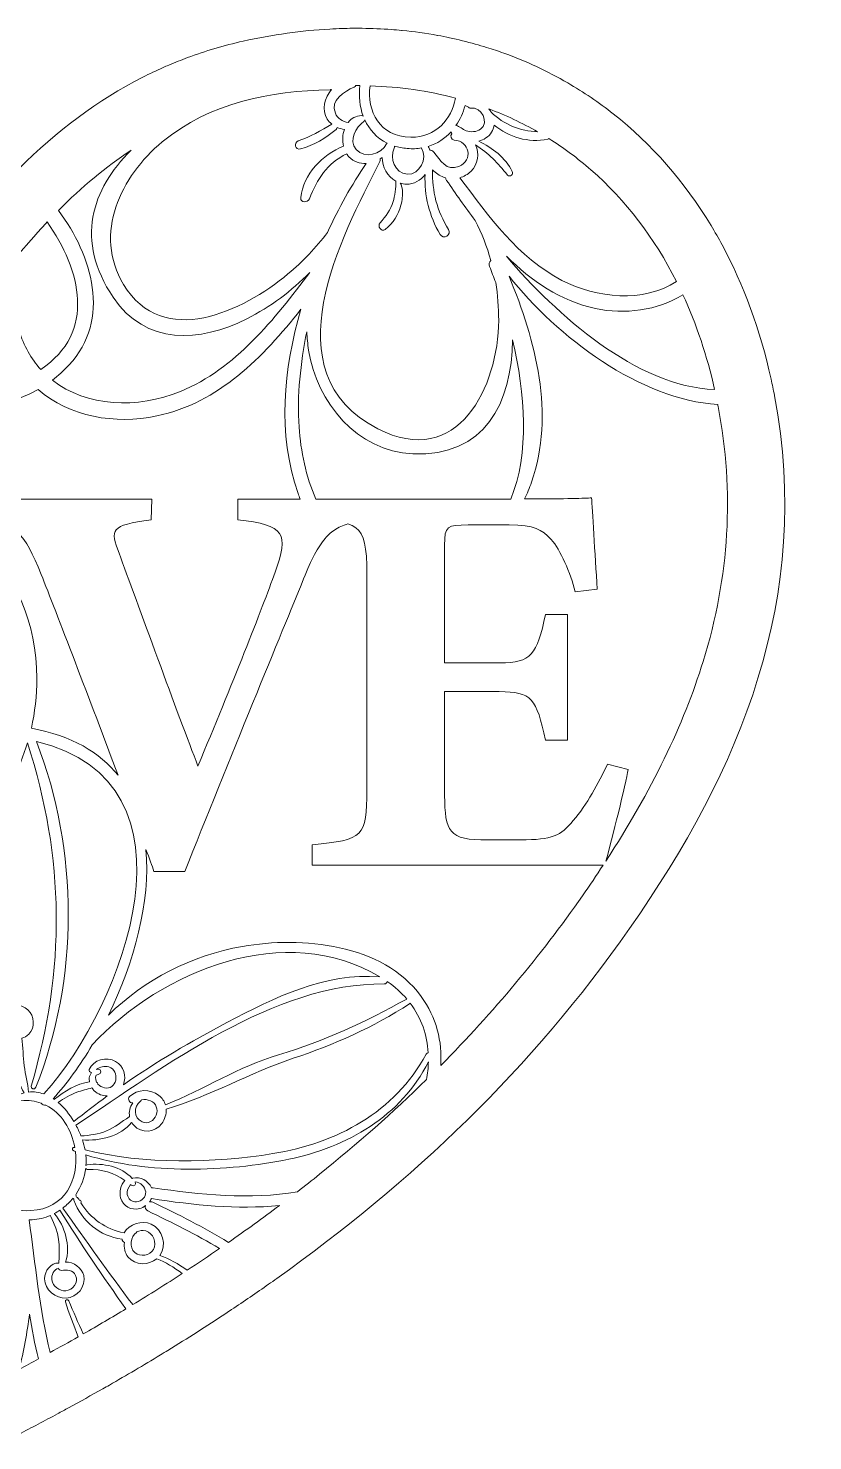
# Model space of a CAD drawing. Extents: x -491 to 5386, y -726 to 879.
# Drawn here: x 1865 to 2304, y -726 to 65 of the extents above; entities that cross this region are included whole.
import ezdxf

# ---------------------------------------------------------------- set-up
doc = ezdxf.new("R2010")
doc.units = 0
doc.header["$MEASUREMENT"] = 0
doc.layers.add('Layer 1', color=7, linetype='Continuous', lineweight=0)

# ---------------------------------------------------------------- blocks, each defined once
blk = doc.blocks.new('Block_0')
at = {"layer": 'Layer 1'}
for points, knots in [([(2282.87, -141.17), (2282.85, -141.08), (2282.83, -140.99), (2282.82, -140.9), (2282.23, -137.82), (2281.6, -134.79), (2280.94, -131.77), (2274.87, -104.17), (2265.58, -78.99), (2253.49, -56.57), (2251.52, -52.9), (2249.47, -49.29), (2247.35, -45.77), (2232.44, -21.07), (2213.95, -0.05), (2192.53, 16.81), (2184.44, 23.19), (2175.92, 28.96), (2167.03, 34.13), (2155.67, 40.72), (2143.69, 46.31), (2131.15, 50.82), (2129.61, 51.38), (2128.05, 51.93), (2126.49, 52.45), (2124.87, 52.99), (2123.25, 53.52), (2121.62, 54.02), (2119.51, 54.68), (2117.38, 55.3), (2115.24, 55.9), (2110.51, 57.22), (2105.72, 58.4), (2100.86, 59.43), (2098.67, 59.89), (2096.47, 60.32), (2094.26, 60.73), (2094.18, 60.74), (2094.1, 60.76), (2094.01, 60.77), (2087.57, 61.94), (2081.01, 62.86), (2074.35, 63.51), (2074.23, 63.52), (2074.1, 63.54), (2073.97, 63.55), (2072.05, 63.73), (2070.12, 63.9), (2068.19, 64.04), (2062.82, 64.44), (2057.38, 64.67), (2051.88, 64.73), (2050.93, 64.74), (2049.98, 64.76), (2049.02, 64.76), (2048.13, 64.76), (2047.23, 64.75), (2046.33, 64.74), (2044.46, 64.72), (2042.57, 64.68), (2040.68, 64.62), (2038.38, 64.55), (2036.07, 64.45), (2033.75, 64.33), (2017.99, 63.44), (2001.81, 61.2), (1985.27, 57.52), (1974.49, 55.13), (1964.08, 52.03), (1954.02, 48.29), (1950.47, 46.98), (1946.97, 45.58), (1943.51, 44.1), (1942.46, 43.65), (1941.41, 43.21), (1940.37, 42.75), (1936.55, 41.05), (1932.79, 39.25), (1929.07, 37.36), (1903.72, 24.48), (1880.71, 7.19), (1859.68, -13.85), (1857.64, -15.89), (1855.62, -17.97), (1853.61, -20.08), (1850.77, -23.07), (1847.97, -26.11), (1845.2, -29.24), (1839.06, -23.49), (1833.58, -18.26), (1828.41, -13.36), (1821.93, -7.22), (1815.95, -1.6), (1809.8, 3.82), (1802.66, 10.13), (1795.04, 15.98), (1787.04, 21.36), (1785.5, 22.4), (1783.95, 23.42), (1782.38, 24.43), (1778.7, 26.78), (1774.94, 29.03), (1771.11, 31.19), (1771.04, 31.23), (1770.98, 31.26), (1770.92, 31.3), (1767.59, 33.17), (1764.21, 34.97), (1760.77, 36.69), (1746.78, 43.72), (1731.99, 49.5), (1716.69, 53.92), (1714.85, 54.45), (1713.01, 54.96), (1711.16, 55.45), (1708.02, 56.29), (1704.87, 57.06), (1701.69, 57.78), (1698.41, 58.52), (1695.11, 59.21), (1691.79, 59.83), (1691.44, 59.9), (1691.09, 59.97), (1690.73, 60.03), (1689.46, 60.27), (1688.18, 60.5), (1686.89, 60.71), (1686.81, 60.73), (1686.74, 60.74), (1686.66, 60.75), (1683, 61.37), (1679.32, 61.91), (1675.63, 62.38), (1670, 63.09), (1664.34, 63.62), (1658.67, 63.98), (1657.62, 64.04), (1656.56, 64.1), (1655.51, 64.15), (1655.3, 64.16), (1655.1, 64.18), (1654.89, 64.19), (1652.88, 64.28), (1650.87, 64.36), (1648.86, 64.41), (1646.59, 64.47), (1644.31, 64.51), (1642.04, 64.51), (1638.91, 64.51), (1635.79, 64.45), (1632.67, 64.34), (1630.82, 64.27), (1628.98, 64.18), (1627.14, 64.08), (1625.69, 64), (1624.24, 63.91), (1622.79, 63.8), (1620.58, 63.64), (1618.36, 63.44), (1616.15, 63.22), (1591.44, 60.76), (1567.03, 54.73), (1544.02, 44.81), (1536.97, 41.77), (1530.05, 38.37), (1523.29, 34.6), (1514.73, 29.82), (1506.43, 24.44), (1498.45, 18.45), (1486.72, 9.63), (1475.69, -0.51), (1465.56, -12.04), (1458.63, -19.91), (1452.13, -28.44), (1446.11, -37.63), (1439, -48.47), (1432.57, -60.24), (1426.92, -72.97), (1419.32, -90.06), (1413.12, -108.87), (1408.59, -129.48), (1386.96, -227.86), (1412.01, -316.24), (1461.75, -399.45), (1525.05, -505.32), (1610.94, -585.93), (1709.49, -652), (1711.25, -653.17), (1713, -654.34), (1714.76, -655.5), (1722.59, -660.69), (1730.5, -665.78), (1738.48, -670.8), (1739.78, -671.61), (1741.07, -672.42), (1742.37, -673.23), (1753.6, -680.22), (1764.98, -687.05), (1776.48, -693.73), (1777.79, -694.49), (1779.1, -695.24), (1780.41, -696), (1790.08, -701.57), (1799.84, -707.04), (1809.69, -712.41), (1810.76, -713), (1811.83, -713.58), (1812.91, -714.16), (1819.08, -717.51), (1825.29, -720.83), (1831.52, -724.11), (1833.19, -724.99), (1835.17, -725.6), (1837.32, -725.98), (1839.15, -726.31), (1841.09, -726.47), (1843.08, -726.47), (1843.43, -726.47), (1843.78, -726.45), (1844.12, -726.44), (1849.62, -726.29), (1855.3, -725.01), (1859.44, -722.88), (1866.75, -719.1), (1874.02, -715.25), (1881.24, -711.36), (1883.3, -710.25), (1885.36, -709.14), (1887.41, -708.02), (1893.83, -704.52), (1900.23, -700.96), (1906.58, -697.36), (1907.8, -696.67), (1909.03, -695.98), (1910.25, -695.28), (1919.88, -689.77), (1929.42, -684.14), (1938.86, -678.4), (1940.27, -677.55), (1941.67, -676.7), (1943.07, -675.84), (1954.01, -669.12), (1964.81, -662.23), (1975.47, -655.17), (1976.55, -654.46), (1977.64, -653.75), (1978.72, -653.02), (1985.7, -648.36), (1992.62, -643.61), (1999.47, -638.79), (2001, -637.72), (2002.53, -636.66), (2004.05, -635.58), (2079.61, -581.78), (2146.89, -517.98), (2201.62, -439.6), (2263.84, -350.49), (2304.29, -254.19), (2282.87, -141.17)], [0, 0, 0, 0, 1, 1, 1, 2, 2, 2, 3, 3, 3, 4, 4, 4, 5, 5, 5, 6, 6, 6, 7, 7, 7, 8, 8, 8, 9, 9, 9, 10, 10, 10, 11, 11, 11, 12, 12, 12, 13, 13, 13, 14, 14, 14, 15, 15, 15, 16, 16, 16, 17, 17, 17, 18, 18, 18, 19, 19, 19, 20, 20, 20, 21, 21, 21, 22, 22, 22, 23, 23, 23, 24, 24, 24, 25, 25, 25, 26, 26, 26, 27, 27, 27, 28, 28, 28, 29, 29, 29, 30, 30, 30, 31, 31, 31, 32, 32, 32, 33, 33, 33, 34, 34, 34, 35, 35, 35, 36, 36, 36, 37, 37, 37, 38, 38, 38, 39, 39, 39, 40, 40, 40, 41, 41, 41, 42, 42, 42, 43, 43, 43, 44, 44, 44, 45, 45, 45, 46, 46, 46, 47, 47, 47, 48, 48, 48, 49, 49, 49, 50, 50, 50, 51, 51, 51, 52, 52, 52, 53, 53, 53, 54, 54, 54, 55, 55, 55, 56, 56, 56, 57, 57, 57, 58, 58, 58, 59, 59, 59, 60, 60, 60, 61, 61, 61, 62, 62, 62, 63, 63, 63, 64, 64, 64, 65, 65, 65, 66, 66, 66, 67, 67, 67, 68, 68, 68, 69, 69, 69, 70, 70, 70, 71, 71, 71, 72, 72, 72, 73, 73, 73, 74, 74, 74, 75, 75, 75, 76, 76, 76, 77, 77, 77, 78, 78, 78, 79, 79, 79, 80, 80, 80, 81, 81, 81, 82, 82, 82, 83, 83, 83, 84, 84, 84, 85, 85, 85, 86, 86, 86, 86]), ([(2049.02, 32.62), (2049.53, 32.62), (2050.03, 32.61), (2050.54, 32.6), (2049.93, 26.76), (2050.49, 20.83), (2052.45, 15.53), (2052.2, 15.68), (2051.94, 15.81), (2051.64, 15.81), (2048.37, 15.79), (2045.83, 14.29), (2044.03, 12.03), (2041.01, 12.4), (2038.04, 14.28), (2036.86, 17.12), (2033.77, 24.58), (2041.98, 29.23), (2047.36, 31.8), (2047.79, 32), (2048.08, 32.29), (2048.26, 32.61), (2048.51, 32.61), (2048.77, 32.62), (2049.02, 32.62)], [0, 0, 0, 0, 1, 1, 1, 2, 2, 2, 3, 3, 3, 4, 4, 4, 5, 5, 5, 6, 6, 6, 7, 7, 7, 8, 8, 8, 8]), ([(2104.17, 25.59), (2101.9, 13.91), (2093.23, 3.48), (2079.14, 3.71), (2061.37, 3.99), (2054.55, 18.41), (2056.29, 32.49), (2072.9, 31.97), (2088.92, 29.65), (2104.17, 25.59)], [0, 0, 0, 0, 1, 1, 1, 2, 2, 2, 3, 3, 3, 3]), ([(2032.32, 13.89), (2033, 12.8), (2033.9, 11.9), (2034.87, 11.1), (2028.93, 7.22), (2022.72, 4.17), (2016.09, 1.65), (2013.33, 0.6), (2014.39, -3.73), (2017.33, -2.86), (2024.74, -0.68), (2031.43, 3.12), (2037.33, 8.1), (2037.72, 8.43), (2037.88, 8.83), (2037.91, 9.25), (2039.19, 8.69), (2040.52, 8.25), (2041.89, 8.1), (2040.84, 5.13), (2040.74, 1.77), (2041.43, -1.29), (2029.69, -6.03), (2018.7, -17.01), (2017.46, -30.09), (2017.17, -33.11), (2021.39, -33.13), (2022.34, -30.75), (2026.77, -19.63), (2032.14, -11), (2043.22, -5.55), (2043.61, -6.16), (2043.94, -6.84), (2044.45, -7.36), (2047.12, -10.04), (2050.65, -11.14), (2054.15, -11), (2046.11, -23.02), (2038.48, -36.01), (2032.52, -49.64), (2025.99, -58.08), (2018.66, -65.92), (2010.32, -72.88), (1985.3, -93.77), (1940.16, -115.32), (1918.2, -78.78), (1901.14, -50.39), (1916.66, -18.06), (1939.9, 1.1), (1966.79, 23.28), (2000.05, 29.5), (2034.05, 30.35), (2034.3, 30.35), (2034.48, 30.44), (2034.7, 30.48), (2030.76, 25.81), (2029.1, 19.08), (2032.32, 13.89)], [0, 0, 0, 0, 1, 1, 1, 2, 2, 2, 3, 3, 3, 4, 4, 4, 5, 5, 5, 6, 6, 6, 7, 7, 7, 8, 8, 8, 9, 9, 9, 10, 10, 10, 11, 11, 11, 12, 12, 12, 13, 13, 13, 14, 14, 14, 15, 15, 15, 16, 16, 16, 17, 17, 17, 18, 18, 18, 19, 19, 19, 19]), ([(2110.19, 7.38), (2107.98, 8.15), (2106.56, 9.93), (2104.43, 10.25), (2106.73, 13.65), (2108.46, 17.49), (2109.54, 21.54), (2110.01, 21.21), (2110.58, 21.03), (2111.13, 20.83), (2111.39, 20.32), (2111.98, 19.92), (2112.65, 20.02), (2118.72, 20.93), (2123.38, 11.93), (2118.09, 8.16), (2115.86, 6.57), (2112.71, 6.49), (2110.19, 7.38)], [0, 0, 0, 0, 1, 1, 1, 2, 2, 2, 3, 3, 3, 4, 4, 4, 5, 5, 5, 6, 6, 6, 6]), ([(2150.18, 6.73), (2140.32, 7.25), (2131.26, 10.76), (2124.16, 17.69), (2123.8, 18.36), (2123.38, 18.99), (2122.92, 19.58), (2132.38, 16.01), (2141.48, 11.72), (2150.18, 6.73)], [0, 0, 0, 0, 1, 1, 1, 2, 2, 2, 3, 3, 3, 3]), ([(2053.36, 13.48), (2055.87, 7.97), (2059.92, 3.29), (2065.9, 0.41), (2065.73, 0.32), (2065.56, 0.23), (2065.45, 0), (2062.71, -5.88), (2053.14, -8.68), (2048.58, -3.14), (2044.02, 2.4), (2048.39, 9.06), (2052.92, 12.73), (2053.18, 12.94), (2053.28, 13.21), (2053.36, 13.48)], [0, 0, 0, 0, 1, 1, 1, 2, 2, 2, 3, 3, 3, 4, 4, 4, 5, 5, 5, 5]), ([(2227.97, -77.15), (2209.55, -89.18), (2183.14, -86.51), (2163.81, -76.47), (2139.15, -63.66), (2122.8, -40.68), (2106.57, -18.96), (2108.85, -18.32), (2110.98, -17.16), (2112.75, -15.44), (2116.97, -11.36), (2117.5, -5.3), (2115.4, -0.63), (2122.72, -5.07), (2127.81, -11.03), (2133.36, -17.45), (2134.66, -18.95), (2136.74, -17.04), (2135.96, -15.44), (2132.23, -7.83), (2124.71, -2.17), (2117.17, 1.49), (2120.08, 2.25), (2122.72, 3.85), (2124.36, 6.48), (2125.15, 7.74), (2125.58, 9.12), (2125.73, 10.54), (2134.02, 3.7), (2144.86, 0.4), (2155.81, 2.65), (2156.08, 2.7), (2156.31, 2.8), (2156.5, 2.94), (2164.76, -2.25), (2172.63, -8.08), (2180.05, -14.57), (2199.5, -31.56), (2215.61, -52.68), (2227.97, -77.15)], [0, 0, 0, 0, 1, 1, 1, 2, 2, 2, 3, 3, 3, 4, 4, 4, 5, 5, 5, 6, 6, 6, 7, 7, 7, 8, 8, 8, 9, 9, 9, 10, 10, 10, 11, 11, 11, 12, 12, 12, 13, 13, 13, 13]), ([(2092.06, -4.57), (2091.44, -3.76), (2090.6, -3.5), (2089.8, -3.54), (2089.56, -2.82), (2089.25, -2.13), (2088.88, -1.45), (2094.01, 0.11), (2098.3, 2.98), (2101.68, 6.74), (2101.79, 6.35), (2101.98, 5.98), (2102.2, 5.63), (2100.9, 4.7), (2101.64, 2.22), (2103.46, 2.12), (2112.08, 1.64), (2114.22, -9.29), (2106.09, -12.62), (2098.98, -15.54), (2095.64, -9.29), (2092.06, -4.57)], [0, 0, 0, 0, 1, 1, 1, 2, 2, 2, 3, 3, 3, 4, 4, 4, 5, 5, 5, 6, 6, 6, 7, 7, 7, 7]), ([(1912.39, -85.96), (1930.44, -112.89), (1960.91, -111.35), (1987.26, -98), (2000.59, -91.25), (2012.39, -82.39), (2022.54, -72.02), (2002.86, -98.14), (1980.98, -125.98), (1950.05, -138.71), (1925.94, -148.63), (1897.51, -147.37), (1878.35, -132.35), (1881.53, -129.92), (1884.61, -127.14), (1887.57, -123.97), (1911.52, -98.34), (1900.63, -62.43), (1881.76, -37.32), (1881.75, -37.3), (1881.73, -37.28), (1881.72, -37.26), (1894.77, -24.12), (1908.3, -12.92), (1922.39, -3.62), (1900.29, -25.37), (1891.04, -54.11), (1912.39, -85.96)], [0, 0, 0, 0, 1, 1, 1, 2, 2, 2, 3, 3, 3, 4, 4, 4, 5, 5, 5, 6, 6, 6, 7, 7, 7, 8, 8, 8, 9, 9, 9, 9]), ([(2123.27, -68.73), (2124.41, -71.56), (2125.55, -74.6), (2126.69, -77.75), (2127.82, -84.64), (2128.39, -91.69), (2128.36, -98.88), (2128.22, -135.85), (2105.63, -182.72), (2060.59, -159.59), (1999.8, -128.38), (2040.23, -51.99), (2061.64, -10.31), (2061.99, -9.63), (2062.03, -9), (2061.93, -8.42), (2062.32, -8.15), (2062.72, -7.92), (2063.08, -7.62), (2063.08, -12.88), (2066.14, -18.23), (2070.74, -20.89), (2071.08, -24.5), (2070.08, -29.4), (2069.23, -32.29), (2067.87, -36.93), (2065.11, -40.64), (2061.91, -44.19), (2060.23, -46.06), (2062.53, -49.62), (2064.77, -47.9), (2069.27, -44.46), (2072.15, -39.77), (2073.59, -34.29), (2074.31, -31.57), (2074.6, -28.85), (2074.4, -26.05), (2074.27, -24.29), (2073.81, -23.14), (2073.25, -21.99), (2074.33, -22.34), (2075.45, -22.59), (2076.63, -22.62), (2080.98, -22.72), (2084.66, -20.43), (2087.13, -17.15), (2086.57, -28.93), (2089.49, -40.36), (2095.53, -50.73), (2097.32, -53.8), (2102.18, -50.95), (2100.28, -47.96), (2093.77, -37.66), (2090.99, -26.51), (2091.35, -14.56), (2093.12, -16.37), (2095.3, -17.8), (2097.44, -18.6), (2097.84, -18.75), (2098.25, -18.85), (2098.65, -18.96), (2098.7, -19.45), (2098.85, -19.97), (2099.21, -20.51), (2104.22, -27.93), (2109.51, -35.52), (2115.2, -42.88), (2118.91, -50.05), (2121.79, -57.55), (2123.93, -65.3), (2123.13, -66.21), (2122.73, -67.39), (2123.27, -68.73)], [0, 0, 0, 0, 1, 1, 1, 2, 2, 2, 3, 3, 3, 4, 4, 4, 5, 5, 5, 6, 6, 6, 7, 7, 7, 8, 8, 8, 9, 9, 9, 10, 10, 10, 11, 11, 11, 12, 12, 12, 13, 13, 13, 14, 14, 14, 15, 15, 15, 16, 16, 16, 17, 17, 17, 18, 18, 18, 19, 19, 19, 20, 20, 20, 21, 21, 21, 22, 22, 22, 23, 23, 23, 24, 24, 24, 24]), ([(2069.94, -1.21), (2072.15, -1.89), (2074.55, -2.37), (2077.17, -2.6), (2080, -2.85), (2082.64, -2.72), (2085.13, -2.32), (2085.14, -2.33), (2085.13, -2.34), (2085.14, -2.35), (2088.57, -8.11), (2084.31, -17.35), (2077.07, -16.99), (2070.21, -16.66), (2067.2, -7.94), (2069.76, -2.45), (2069.95, -2.04), (2069.97, -1.62), (2069.94, -1.21)], [0, 0, 0, 0, 1, 1, 1, 2, 2, 2, 3, 3, 3, 4, 4, 4, 5, 5, 5, 6, 6, 6, 6]), ([(1856.74, -64.69), (1856.74, -64.69), (1869.27, -50.54), (1869.27, -50.54), (1871.32, -48.23), (1873.38, -45.97), (1875.45, -43.76), (1894.25, -70.37), (1903.21, -105.67), (1871.82, -126.31), (1866.51, -120.46), (1862.29, -113.19), (1859.62, -104.41), (1855.65, -91.32), (1854.79, -77.74), (1856.74, -64.69)], [0, 0, 0, 0, 1, 1, 1, 2, 2, 2, 3, 3, 3, 4, 4, 4, 5, 5, 5, 5]), ([(2249.34, -137.69), (2205.22, -135.81), (2160.76, -95.8), (2132.74, -62.97), (2146.66, -76.83), (2162.87, -87.89), (2182.52, -92.21), (2198.97, -95.83), (2217.25, -93.34), (2231.53, -84.5), (2239.12, -100.9), (2245.09, -118.7), (2249.34, -137.69)], [0, 0, 0, 0, 1, 1, 1, 2, 2, 2, 3, 3, 3, 4, 4, 4, 4]), ([(2003.09, -239.96), (1995.83, -260.47), (1978.79, -303.39), (1959.86, -348.51), (1949.13, -320.74), (1925.46, -255.74), (1915.68, -229.23), (1910.63, -215.98), (1910.63, -213.77), (1933.67, -210.62), (1933.67, -210.62), (1933.98, -198.94), (1933.98, -198.94), (1933.98, -198.94), (1837.74, -198.94), (1837.74, -198.94), (1837.74, -198.94), (1837.74, -210.62), (1837.74, -210.62), (1858.25, -212.51), (1862.35, -217.56), (1872.14, -241.22), (1880.48, -262.27), (1899.81, -312.93), (1915.2, -353.73), (1904.92, -340.91), (1889.18, -331.48), (1866.59, -327.36), (1868.56, -318.58), (1869.61, -309.21), (1869.61, -299.29), (1869.61, -237.12), (1821.97, -194.52), (1763.59, -194.52), (1748.44, -194.52), (1734.79, -196.89), (1722.65, -201.13), (1724.53, -197.4), (1726.18, -193.54), (1727.56, -189.55), (1740.98, -150.83), (1729.91, -110.75), (1715.03, -74.13), (1749.99, -118.81), (1820.37, -165.8), (1870.44, -137.59), (1887.9, -152.92), (1913.33, -157.35), (1936.88, -152.4), (1971.5, -145.12), (1996.3, -119.65), (2017.59, -92.63), (2007.77, -126.37), (2004.26, -162.14), (2016.02, -195.86), (2016.38, -196.89), (2016.76, -197.92), (2017.16, -198.94), (2017.16, -198.94), (1982.26, -198.94), (1982.26, -198.94), (1982.26, -198.94), (1982.26, -210.62), (1982.26, -210.62), (2008.77, -213.46), (2010.98, -218.19), (2003.09, -239.96)], [0, 0, 0, 0, 1, 1, 1, 2, 2, 2, 3, 3, 3, 4, 4, 4, 5, 5, 5, 6, 6, 6, 7, 7, 7, 8, 8, 8, 9, 9, 9, 10, 10, 10, 11, 11, 11, 12, 12, 12, 13, 13, 13, 14, 14, 14, 15, 15, 15, 16, 16, 16, 17, 17, 17, 18, 18, 18, 19, 19, 19, 20, 20, 20, 21, 21, 21, 22, 22, 22, 22]), ([(2242.9, -289.88), (2231.89, -325.59), (2213.98, -362.35), (2188.39, -401.73), (2191.76, -390.14), (2199.48, -358.31), (2200.94, -350.4), (2200.94, -350.4), (2189.27, -347.56), (2189.27, -347.56), (2184.22, -358.29), (2177.91, -369.97), (2170.02, -379.12), (2163.07, -387.64), (2158.34, -389.85), (2140.67, -389.85), (2140.67, -389.85), (2118.27, -389.85), (2118.27, -389.85), (2098.7, -389.53), (2098.07, -382.91), (2098.07, -361.13), (2098.07, -361.13), (2098.07, -306.86), (2098.07, -306.86), (2098.07, -306.86), (2128.68, -306.86), (2128.68, -306.86), (2146.98, -306.86), (2149.51, -310.64), (2154.55, -334), (2154.55, -334), (2166.86, -334), (2166.86, -334), (2166.86, -334), (2166.86, -263.63), (2166.86, -263.63), (2166.86, -263.63), (2154.55, -263.63), (2154.55, -263.63), (2149.82, -286.03), (2146.67, -290.77), (2128.99, -290.77), (2128.99, -290.77), (2098.07, -290.77), (2098.07, -290.77), (2098.07, -290.77), (2098.07, -240.87), (2098.07, -240.87), (2098.07, -240.87), (2098.07, -232.26), (2098.07, -232.26), (2098.07, -232.26), (2098.07, -224.81), (2098.07, -224.81), (2098.07, -214.09), (2099.33, -213.46), (2111.32, -213.46), (2111.32, -213.46), (2126.51, -213.46), (2126.51, -213.46), (2126.51, -213.46), (2131.83, -213.46), (2131.83, -213.46), (2132.69, -213.46), (2133.51, -213.46), (2134.3, -213.47), (2148.36, -213.67), (2152.33, -215.68), (2157.71, -221.66), (2163.07, -227.34), (2168.44, -240.28), (2171.28, -251.01), (2171.28, -251.01), (2183.59, -249.43), (2183.59, -249.43), (2182.32, -229.86), (2180.75, -203.99), (2180.43, -198.31), (2176.55, -198.59), (2167.53, -198.86), (2142.89, -198.93), (2144.33, -195.88), (2145.61, -192.76), (2146.72, -189.55), (2160.14, -150.83), (2149.08, -110.75), (2134.19, -74.13), (2160.81, -108.15), (2207.97, -143.5), (2251.06, -145.98), (2251.14, -146.38), (2251.22, -146.76), (2251.29, -147.15), (2260.41, -195.29), (2257.67, -241.97), (2242.9, -289.88)], [0, 0, 0, 0, 1, 1, 1, 2, 2, 2, 3, 3, 3, 4, 4, 4, 5, 5, 5, 6, 6, 6, 7, 7, 7, 8, 8, 8, 9, 9, 9, 10, 10, 10, 11, 11, 11, 12, 12, 12, 13, 13, 13, 14, 14, 14, 15, 15, 15, 16, 16, 16, 17, 17, 17, 18, 18, 18, 19, 19, 19, 20, 20, 20, 21, 21, 21, 22, 22, 22, 23, 23, 23, 24, 24, 24, 25, 25, 25, 26, 26, 26, 27, 27, 27, 28, 28, 28, 29, 29, 29, 30, 30, 30, 31, 31, 31, 32, 32, 32, 32]), ([(2135.07, -198.94), (2134.01, -198.94), (2132.94, -198.94), (2131.83, -198.94), (2131.83, -198.94), (2057.36, -198.94), (2057.36, -198.94), (2057.36, -198.94), (2029.28, -198.94), (2029.28, -198.94), (2029.28, -198.94), (2025.91, -198.94), (2025.91, -198.94), (2020.41, -186.42), (2017.42, -172.16), (2016.52, -158.62), (2015.34, -140.79), (2017.39, -122.92), (2020.85, -105.25), (2021.02, -108.67), (2021.34, -112.11), (2021.9, -115.55), (2026.65, -144.87), (2048.79, -172.28), (2080.22, -173.68), (2120.55, -175.49), (2135.76, -144.98), (2136.14, -109.78), (2143.11, -139.73), (2145.78, -173.77), (2135.07, -198.94)], [0, 0, 0, 0, 1, 1, 1, 2, 2, 2, 3, 3, 3, 4, 4, 4, 5, 5, 5, 6, 6, 6, 7, 7, 7, 8, 8, 8, 9, 9, 9, 10, 10, 10, 10]), ([(2175.27, -421.2), (2151.7, -454.95), (2125.43, -486.42), (2095.9, -516.2), (2096.78, -502.89), (2093.55, -489.43), (2084.91, -477.54), (2063.42, -447.97), (2017.92, -443.74), (1984.85, -449.59), (1956.26, -454.65), (1929.95, -468.07), (1909.69, -488.1), (1924.14, -458.66), (1933.43, -424.58), (1930.74, -395.21), (1932.64, -400.34), (1934.18, -404.55), (1935.25, -407.52), (1935.25, -407.52), (1952.6, -407.52), (1952.6, -407.52), (1975.95, -348.2), (2008.45, -269.94), (2018.24, -245.64), (2022.72, -234.42), (2026.42, -227.01), (2030.37, -222.01), (2032.25, -219.62), (2034.2, -217.79), (2036.31, -216.35), (2038.59, -214.8), (2041.06, -213.71), (2043.87, -212.89), (2050.79, -215.14), (2053.43, -219.67), (2054.23, -230.88), (2054.42, -233.62), (2054.51, -236.76), (2054.52, -240.36), (2054.52, -240.65), (2054.53, -240.93), (2054.53, -241.22), (2054.53, -241.22), (2054.53, -361.76), (2054.53, -361.76), (2054.53, -388.27), (2052.63, -389.85), (2023.92, -392.69), (2023.92, -392.69), (2023.92, -404.05), (2023.92, -404.05), (2023.92, -404.05), (2186.88, -404.05), (2186.88, -404.05), (2183.17, -409.71), (2179.3, -415.42), (2175.27, -421.2)], [0, 0, 0, 0, 1, 1, 1, 2, 2, 2, 3, 3, 3, 4, 4, 4, 5, 5, 5, 6, 6, 6, 7, 7, 7, 8, 8, 8, 9, 9, 9, 10, 10, 10, 11, 11, 11, 12, 12, 12, 13, 13, 13, 14, 14, 14, 15, 15, 15, 16, 16, 16, 17, 17, 17, 18, 18, 18, 19, 19, 19, 19]), ([(1873.5, -532.23), (1870.79, -531.28), (1867.94, -530.83), (1864.96, -531.18), (1864.69, -526.24), (1863.24, -521.32), (1862.58, -516.43), (1861.88, -511.28), (1861.93, -506.05), (1861.19, -500.92), (1862.67, -500.58), (1864.08, -499.89), (1865.18, -498.78), (1868.8, -495.11), (1868.25, -488.53), (1864.62, -485.08), (1860.77, -481.42), (1854.03, -481.3), (1850.33, -485.16), (1849.01, -486.54), (1850.67, -488.48), (1852.29, -487.71), (1852.42, -487.65), (1852.56, -487.59), (1852.69, -487.53), (1850.66, -491.11), (1849.6, -495.32), (1852.82, -498.61), (1854.06, -499.88), (1855.7, -500.68), (1857.42, -501.01), (1856.15, -510.19), (1857.8, -523.48), (1862.55, -531.63), (1861.78, -531.82), (1861.01, -531.98), (1860.23, -532.27), (1859.81, -532.43), (1859.51, -532.72), (1859.29, -533.07), (1852.9, -533.61), (1847.71, -535.79), (1843.54, -538.97), (1840.25, -534.97), (1837.28, -530.73), (1834.15, -526.61), (1835.23, -525.87), (1836.19, -524.93), (1836.93, -523.79), (1840.93, -517.56), (1835.7, -512.37), (1830.47, -509.38), (1829.02, -508.55), (1827.44, -507.82), (1825.82, -507.44), (1823.26, -504.75), (1820.62, -502.17), (1817.9, -499.66), (1801.14, -470.37), (1786.51, -441.44), (1785.19, -406.55), (1792.7, -405.08), (1799.91, -402.88), (1806.73, -400.01), (1808.75, -447.28), (1822.52, -493.93), (1848.29, -534.02), (1849.25, -535.52), (1851.56, -534.19), (1850.69, -532.62), (1827.12, -490.02), (1813.51, -444.87), (1811.37, -397.92), (1822.33, -392.66), (1832.18, -385.57), (1840.53, -376.85), (1835.55, -429.29), (1839.21, -481.74), (1854.15, -532.99), (1854.47, -534.08), (1856.12, -533.63), (1855.86, -532.52), (1843.44, -480.12), (1838.46, -426.6), (1843.76, -373.31), (1852.91, -362.78), (1859.99, -350.11), (1864.41, -335.6), (1885.29, -400.39), (1885.8, -462.22), (1866.49, -527.79), (1866, -529.47), (1868.43, -530.04), (1869.05, -528.5), (1893.32, -468.11), (1893.19, -395.43), (1869.38, -334.76), (1965.41, -357.39), (1918.93, -481.93), (1873.5, -532.23)], [0, 0, 0, 0, 1, 1, 1, 2, 2, 2, 3, 3, 3, 4, 4, 4, 5, 5, 5, 6, 6, 6, 7, 7, 7, 8, 8, 8, 9, 9, 9, 10, 10, 10, 11, 11, 11, 12, 12, 12, 13, 13, 13, 14, 14, 14, 15, 15, 15, 16, 16, 16, 17, 17, 17, 18, 18, 18, 19, 19, 19, 20, 20, 20, 21, 21, 21, 22, 22, 22, 23, 23, 23, 24, 24, 24, 25, 25, 25, 26, 26, 26, 27, 27, 27, 28, 28, 28, 29, 29, 29, 30, 30, 30, 31, 31, 31, 32, 32, 32, 33, 33, 33, 33]), ([(1976, -492.25), (1956.07, -502.75), (1936.66, -514.25), (1918.12, -527.02), (1919.89, -522.3), (1918.4, -516.55), (1913.78, -513.99), (1908.75, -511.2), (1901.19, -512.99), (1898.95, -518.5), (1898.55, -519.47), (1899.43, -520.15), (1900.3, -520.17), (1899.64, -521.04), (1899.17, -522.09), (1899.04, -523.21), (1898.95, -523.98), (1899.01, -524.73), (1899.15, -525.48), (1891.99, -526.34), (1884.82, -530.86), (1879.54, -535.17), (1879.5, -535.2), (1879.49, -535.24), (1879.46, -535.28), (1879.25, -535.13), (1879.03, -535.03), (1878.82, -534.9), (1886.45, -526.44), (1893.9, -516.14), (1900.69, -504.72), (1939.84, -462.59), (2009.16, -435.04), (2061.77, -466.59), (2030.93, -464.19), (2002.71, -478.19), (1976, -492.25)], [0, 0, 0, 0, 1, 1, 1, 2, 2, 2, 3, 3, 3, 4, 4, 4, 5, 5, 5, 6, 6, 6, 7, 7, 7, 8, 8, 8, 9, 9, 9, 10, 10, 10, 11, 11, 11, 12, 12, 12, 12]), ([(2076.86, -479.05), (2053.67, -491.89), (2030.57, -502.71), (2005.09, -510.31), (1982.45, -517.06), (1963.41, -529.58), (1941.62, -538.34), (1941.02, -536.32), (1939.83, -534.46), (1937.99, -533.03), (1933.25, -529.31), (1925.9, -529.32), (1921.61, -533.69), (1920.16, -535.16), (1921.65, -537.56), (1923.43, -537.23), (1921.77, -539.47), (1921.11, -542.3), (1921.61, -545.01), (1921.55, -545.03), (1921.49, -545), (1921.44, -545.04), (1917.06, -547.68), (1913.47, -551.04), (1908.61, -552.94), (1904.08, -554.7), (1899.21, -555.49), (1894.37, -555.68), (1893.58, -553.65), (1892.61, -551.63), (1891.54, -549.64), (1941.47, -516.88), (2002.11, -470.09), (2064.21, -470.56), (2065.23, -470.56), (2065.79, -469.97), (2065.96, -469.26), (2070.24, -472.21), (2073.9, -475.48), (2076.94, -479.02), (2076.91, -479.04), (2076.89, -479.03), (2076.86, -479.05)], [0, 0, 0, 0, 1, 1, 1, 2, 2, 2, 3, 3, 3, 4, 4, 4, 5, 5, 5, 6, 6, 6, 7, 7, 7, 8, 8, 8, 9, 9, 9, 10, 10, 10, 11, 11, 11, 12, 12, 12, 13, 13, 13, 14, 14, 14, 14]), ([(2087.71, -509.97), (2070.03, -542.58), (2037.63, -559.75), (2001.89, -565.63), (1968.91, -571.06), (1929.59, -571.74), (1896.62, -563.54), (1896.26, -561.7), (1895.8, -559.82), (1895.16, -557.9), (1904.72, -558.79), (1916.64, -555.89), (1922.75, -548.13), (1923.09, -548.7), (1923.46, -549.25), (1923.93, -549.76), (1928.37, -554.55), (1935.72, -553.92), (1939.58, -548.85), (1941.41, -546.44), (1942.25, -543.52), (1942.05, -540.71), (1942.08, -540.7), (1942.09, -540.72), (1942.12, -540.72), (1966.59, -533.61), (1988.95, -520.31), (2013.28, -512.22), (2036.03, -504.65), (2058.31, -494.84), (2078.41, -481.7), (2078.57, -481.6), (2078.67, -481.47), (2078.78, -481.34), (2085.12, -489.7), (2088.27, -499.32), (2088.88, -509.22), (2088.44, -509.23), (2088, -509.43), (2087.71, -509.97)], [0, 0, 0, 0, 1, 1, 1, 2, 2, 2, 3, 3, 3, 4, 4, 4, 5, 5, 5, 6, 6, 6, 7, 7, 7, 8, 8, 8, 9, 9, 9, 10, 10, 10, 11, 11, 11, 12, 12, 12, 13, 13, 13, 13]), ([(2087.91, -524.14), (2069.24, -542.42), (2049.31, -560.06), (2027.98, -577.21), (2023.91, -580.49), (2019.78, -583.74), (2015.61, -586.97), (1989.17, -591.66), (1960.99, -588.56), (1934.75, -584.75), (1934.41, -584.7), (1934.1, -584.76), (1933.79, -584.8), (1932.12, -580.77), (1927.59, -578.23), (1923.28, -579.43), (1923.2, -579.45), (1923.18, -579.53), (1923.12, -579.56), (1916.74, -572.83), (1906.84, -570.67), (1897.82, -571.91), (1897.5, -571.95), (1897.3, -572.14), (1897.14, -572.35), (1897.29, -570.46), (1897.31, -568.55), (1897.12, -566.61), (1897.12, -566.53), (1897.09, -566.45), (1897.08, -566.37), (1932.11, -577.22), (1975.78, -575.99), (2010.71, -568.78), (2043.44, -562.02), (2073.77, -544.62), (2088.97, -514.2), (2088.89, -517.51), (2088.52, -520.84), (2087.91, -524.14)], [0, 0, 0, 0, 1, 1, 1, 2, 2, 2, 3, 3, 3, 4, 4, 4, 5, 5, 5, 6, 6, 6, 7, 7, 7, 8, 8, 8, 9, 9, 9, 10, 10, 10, 11, 11, 11, 12, 12, 12, 13, 13, 13, 13]), ([(1904.03, -518.28), (1903.66, -518.26), (1903.34, -518.4), (1903, -518.47), (1905.02, -517.08), (1907.39, -516.32), (1909.91, -517.1), (1913.11, -518.09), (1914.44, -521.29), (1913.81, -524.42), (1913.19, -527.5), (1910.74, -529.47), (1907.57, -528.77), (1906.2, -528.47), (1904.84, -527.72), (1903.89, -526.67), (1903.9, -526.19), (1903.64, -525.78), (1903.15, -525.55), (1902.36, -523.93), (1901.83, -521.34), (1904.03, -521.23), (1905.93, -521.14), (1905.93, -518.38), (1904.03, -518.28)], [0, 0, 0, 0, 1, 1, 1, 2, 2, 2, 3, 3, 3, 4, 4, 4, 5, 5, 5, 6, 6, 6, 7, 7, 7, 8, 8, 8, 8]), ([(1890.38, -547.68), (1887.95, -543.61), (1885.02, -539.83), (1881.58, -536.93), (1884.86, -534.67), (1888.32, -532.74), (1892.05, -531.28), (1894.8, -530.21), (1897.69, -529.63), (1900.5, -528.79), (1900.88, -529.37), (1901.32, -529.91), (1901.8, -530.39), (1903.82, -532.38), (1906.49, -533.35), (1909.12, -533.35), (1902.75, -537.96), (1896.5, -542.73), (1890.38, -547.68)], [0, 0, 0, 0, 1, 1, 1, 2, 2, 2, 3, 3, 3, 4, 4, 4, 5, 5, 5, 6, 6, 6, 6]), ([(1837.09, -577.57), (1837.28, -577.38), (1837.49, -577.22), (1837.68, -577.03), (1838.66, -576.05), (1837.48, -574.84), (1836.4, -575.24), (1835.9, -573.25), (1835.6, -571.19), (1835.56, -569.08), (1835.24, -553.7), (1845.89, -540.96), (1859.7, -535.75), (1859.97, -535.92), (1860.3, -536.03), (1860.73, -535.99), (1864.92, -535.62), (1868.73, -536.18), (1872.13, -537.43), (1872.76, -538.21), (1873.7, -538.67), (1874.69, -538.53), (1883.46, -542.9), (1889.07, -552.19), (1890.88, -562.14), (1890.86, -562.13), (1890.84, -562.13), (1890.82, -562.12), (1889.55, -561.76), (1889.08, -563.63), (1890.28, -564.07), (1890.59, -564.18), (1890.92, -564.28), (1891.23, -564.39), (1893.14, -580), (1885.67, -596.44), (1866.25, -597.58), (1853.25, -598.35), (1841.24, -589.56), (1837.09, -577.57)], [0, 0, 0, 0, 1, 1, 1, 2, 2, 2, 3, 3, 3, 4, 4, 4, 5, 5, 5, 6, 6, 6, 7, 7, 7, 8, 8, 8, 9, 9, 9, 10, 10, 10, 11, 11, 11, 12, 12, 12, 13, 13, 13, 13]), ([(1927.77, -536.32), (1928.1, -536.08), (1928.21, -535.76), (1928.23, -535.45), (1929.94, -535.17), (1931.69, -535.29), (1933.32, -536.05), (1936.47, -537.52), (1937.71, -540.78), (1936.49, -544.01), (1935.26, -547.26), (1931.96, -549.35), (1928.58, -547.8), (1923.76, -545.6), (1923.73, -539.32), (1927.77, -536.32)], [0, 0, 0, 0, 1, 1, 1, 2, 2, 2, 3, 3, 3, 4, 4, 4, 5, 5, 5, 5]), ([(1953.88, -630.96), (1948.88, -627.41), (1943.76, -624.48), (1938.62, -622.62), (1942.78, -616.86), (1939.99, -608.09), (1933.7, -605.16), (1928.49, -602.72), (1921.31, -605.07), (1918.49, -610.07), (1908.21, -607.76), (1899.81, -602.14), (1894.34, -593.24), (1894.61, -592.79), (1894.56, -592.14), (1893.9, -591.94), (1893.69, -591.88), (1893.57, -591.71), (1893.38, -591.61), (1893.21, -591.29), (1893.01, -591.01), (1892.84, -590.69), (1892.64, -590.3), (1892.3, -590.11), (1891.94, -590.06), (1891.83, -589.79), (1891.63, -589.58), (1891.58, -589.28), (1891.53, -588.93), (1891.58, -588.6), (1891.62, -588.28), (1894.49, -583.98), (1896.39, -579.01), (1897.03, -573.72), (1897.22, -574.22), (1897.57, -574.64), (1898.19, -574.59), (1906.15, -574.03), (1912.76, -576.58), (1919.02, -580.76), (1916.42, -582.74), (1915.81, -587.71), (1916.58, -590.44), (1917.89, -595.17), (1922.59, -597.59), (1927.27, -596.38), (1928.46, -596.07), (1929.55, -595.49), (1930.55, -594.77), (1930.2, -595.85), (1930.46, -597.06), (1931.81, -597.72), (1945.15, -604.23), (1958.98, -610.95), (1972.01, -618.79), (1966.06, -622.88), (1960.02, -626.93), (1953.88, -630.96)], [0, 0, 0, 0, 1, 1, 1, 2, 2, 2, 3, 3, 3, 4, 4, 4, 5, 5, 5, 6, 6, 6, 7, 7, 7, 8, 8, 8, 9, 9, 9, 10, 10, 10, 11, 11, 11, 12, 12, 12, 13, 13, 13, 14, 14, 14, 15, 15, 15, 16, 16, 16, 17, 17, 17, 18, 18, 18, 19, 19, 19, 19]), ([(1924.74, -581.44), (1927.67, -581.75), (1930.34, -584.06), (1930.61, -587.12), (1930.87, -590.07), (1928.33, -592.27), (1925.55, -592.56), (1922.89, -592.85), (1920.71, -591.11), (1920.3, -588.48), (1919.93, -586.1), (1921.08, -584.67), (1922.09, -582.95), (1922.24, -583.06), (1922.38, -583.16), (1922.52, -583.27), (1923.95, -584.37), (1925.55, -582.88), (1924.74, -581.44)], [0, 0, 0, 0, 1, 1, 1, 2, 2, 2, 3, 3, 3, 4, 4, 4, 5, 5, 5, 6, 6, 6, 6]), ([(1923.39, -650.23), (1910.03, -632.48), (1897, -614.45), (1884.25, -596.11), (1886.35, -594.49), (1888.27, -592.66), (1889.92, -590.6), (1890.03, -590.79), (1890.16, -590.97), (1890.28, -591.15), (1890.26, -591.34), (1890.26, -591.53), (1890.34, -591.74), (1894.58, -603.34), (1905.08, -611.96), (1917.35, -613.47), (1917.36, -614.39), (1917.99, -615.13), (1918.75, -615.37), (1918.27, -618.22), (1918.85, -621.26), (1920.8, -623.63), (1924.73, -628.41), (1932.35, -628.32), (1936.89, -624.49), (1941.57, -626.38), (1946.34, -629.28), (1951.07, -632.79), (1942.05, -638.67), (1932.83, -644.48), (1923.39, -650.23)], [0, 0, 0, 0, 1, 1, 1, 2, 2, 2, 3, 3, 3, 4, 4, 4, 5, 5, 5, 6, 6, 6, 7, 7, 7, 8, 8, 8, 9, 9, 9, 10, 10, 10, 10]), ([(1976.95, -615.37), (1963.29, -606.87), (1948.7, -599.63), (1934.64, -592.89), (1933.96, -592.57), (1933.32, -592.57), (1932.73, -592.71), (1933.16, -592.14), (1933.52, -591.52), (1933.8, -590.86), (1957.27, -594.39), (1981.92, -597.13), (2005.54, -594.66), (1996.25, -601.66), (1986.72, -608.56), (1976.95, -615.37)], [0, 0, 0, 0, 1, 1, 1, 2, 2, 2, 3, 3, 3, 4, 4, 4, 5, 5, 5, 5]), ([(1895.65, -666.62), (1892.79, -660.41), (1890.09, -654.22), (1887.54, -648.13), (1887.07, -647.02), (1885.28, -647.42), (1885.67, -648.64), (1887.73, -655.04), (1890.11, -661.61), (1892.8, -668.24), (1887.61, -671.2), (1882.37, -674.14), (1877.05, -677.06), (1871.04, -652.74), (1868.83, -627.55), (1865.3, -602.74), (1865.85, -602.73), (1866.37, -602.77), (1866.94, -602.73), (1870.64, -602.48), (1874.12, -601.59), (1877.32, -600.22), (1877.3, -600.44), (1877.33, -600.67), (1877.45, -600.9), (1882.24, -609.71), (1882.58, -617.24), (1881.98, -626.91), (1877.44, -626.62), (1874.01, -631.32), (1873.98, -635.79), (1873.94, -641.97), (1880.22, -646.92), (1886.13, -646.61), (1892.21, -646.29), (1897.36, -639.96), (1895.92, -633.91), (1894.92, -629.74), (1890.18, -625.99), (1885.77, -626.37), (1888.66, -617.31), (1885.37, -606.36), (1879.53, -599.29), (1879.5, -599.26), (1879.47, -599.25), (1879.43, -599.22), (1880.51, -598.65), (1881.55, -598.03), (1882.56, -597.36), (1894.19, -616.16), (1906.56, -634.57), (1919.56, -652.56), (1911.74, -657.29), (1903.77, -661.97), (1895.65, -666.62)], [0, 0, 0, 0, 1, 1, 1, 2, 2, 2, 3, 3, 3, 4, 4, 4, 5, 5, 5, 6, 6, 6, 7, 7, 7, 8, 8, 8, 9, 9, 9, 10, 10, 10, 11, 11, 11, 12, 12, 12, 13, 13, 13, 14, 14, 14, 15, 15, 15, 16, 16, 16, 17, 17, 17, 18, 18, 18, 18]), ([(1925.45, -609.74), (1925.56, -609.66), (1925.56, -609.55), (1925.64, -609.46), (1927.12, -608.72), (1928.8, -608.42), (1930.64, -608.92), (1934.8, -610.05), (1937.1, -615.55), (1934.97, -619.31), (1933.02, -622.75), (1927.56, -623.67), (1924.57, -621.07), (1921.21, -618.13), (1922.03, -612.2), (1925.45, -609.74)], [0, 0, 0, 0, 1, 1, 1, 2, 2, 2, 3, 3, 3, 4, 4, 4, 5, 5, 5, 5]), ([(1883.47, -631.01), (1886.5, -630.67), (1889.82, -630.69), (1891.37, -633.92), (1893.19, -637.69), (1889.73, -642.18), (1885.85, -642.45), (1882.31, -642.7), (1878.49, -639.96), (1878.01, -636.36), (1877.64, -633.66), (1879.12, -630.45), (1881.75, -629.77), (1881.92, -630.52), (1882.48, -631.12), (1883.47, -631.01)], [0, 0, 0, 0, 1, 1, 1, 2, 2, 2, 3, 3, 3, 4, 4, 4, 5, 5, 5, 5]), ([(1859.71, -686.45), (1862.31, -676.33), (1864.18, -665.96), (1865.54, -655.55), (1866.8, -663.99), (1868.46, -672.37), (1870.59, -680.6), (1866.99, -682.55), (1863.36, -684.5), (1859.71, -686.45)], [0, 0, 0, 0, 1, 1, 1, 2, 2, 2, 3, 3, 3, 3])]:
    blk.add_open_spline(points, degree=3, knots=knots, dxfattribs=at)

msp = doc.modelspace()

# ---------------------------------------------------------------- block references
at = {"layer": 'Layer 1'}
msp.add_blockref('Block_0', (0, 0), dxfattribs=at)

doc.saveas('drawing.dxf')
